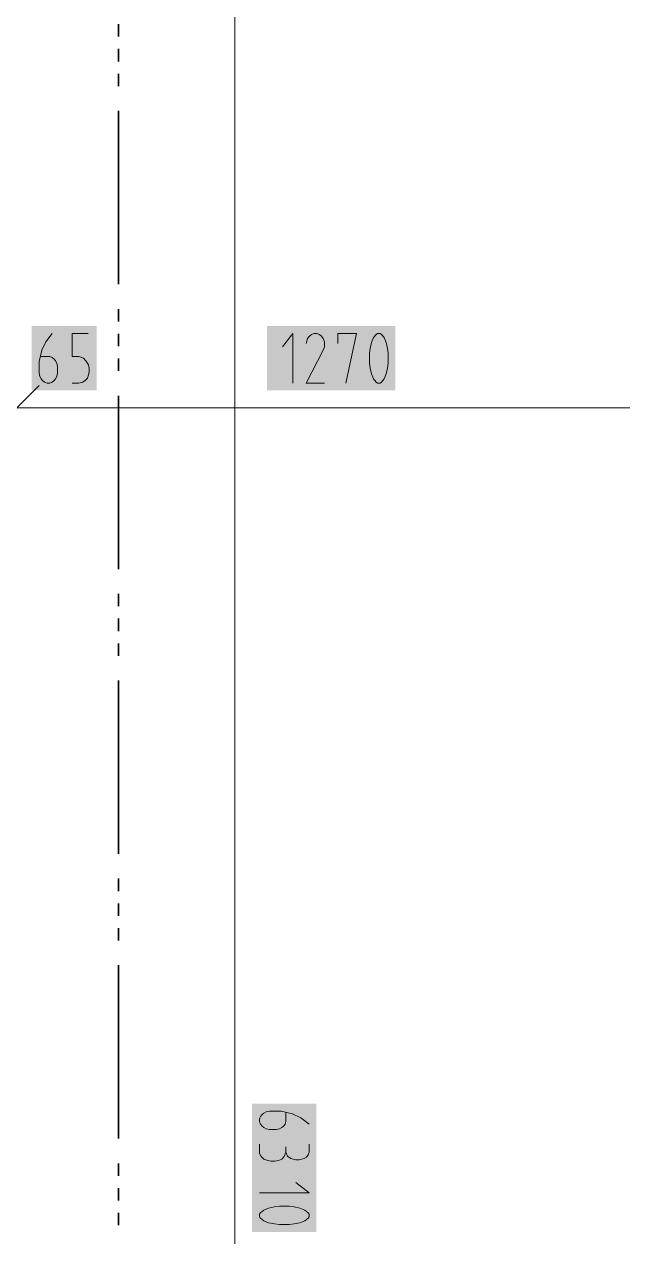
# Model space of a CAD drawing. Header units: millimetres. Extents: x 0 to 594, y 0 to 420.
# Drawn here: x 91.21 to 101.04, y 266.32 to 286.21 of the extents above; entities that cross this region are included whole.
import ezdxf

# ---------------------------------------------------------------- set-up
doc = ezdxf.new("R2010")
doc.units = ezdxf.units.MM
doc.header["$LTSCALE"] = 8
doc.layers.add('PDF_Koty delkove', color=7, linetype='Continuous')
doc.layers.add('PDF_Pozarni useky', color=3, linetype='Continuous')

msp = doc.modelspace()

# ---------------------------------------------------------------- linework, layer by layer
at = {"layer": 'PDF_Koty delkove', "lineweight": 18}
for points in [[(94.67, 295.887), (94.67, 293.084), (94.67, 241.808), (94.67, 224.578), (94.67, 224.05), (94.67, 222.791), (94.67, 213.852), (94.67, 212.186), (94.67, 211.495)], [(91.48, 280.756), (91.632, 280.756), (91.675, 280.742), (91.708, 280.715), (91.729, 280.687), (91.751, 280.648), (91.762, 280.593), (91.762, 280.485), (91.751, 280.431), (91.729, 280.39), (91.708, 280.363), (91.675, 280.336), (91.632, 280.322), (91.589, 280.322), (91.545, 280.336), (91.513, 280.363), (91.491, 280.39), (91.469, 280.431), (91.458, 280.485), (91.458, 280.674), (91.502, 280.864), (91.567, 280.999), (91.675, 281.134)], [(92.261, 281.134), (92.001, 281.134), (92.001, 280.756), (92.109, 280.756), (92.185, 280.728), (92.228, 280.687), (92.271, 280.62), (92.282, 280.566), (92.282, 280.512)], [(95.625, 280.322), (95.625, 281.134), (95.452, 280.918)], [(96.145, 280.322), (95.841, 280.322), (96.123, 280.864), (96.145, 280.918), (96.145, 280.999), (96.123, 281.053), (96.091, 281.094), (96.058, 281.121), (96.015, 281.134), (95.972, 281.134), (95.928, 281.121), (95.896, 281.094), (95.863, 281.053), (95.841, 280.973)], [(96.361, 280.973), (96.361, 281.134), (96.665, 281.134), (96.492, 280.322)], [(92.282, 280.512), (92.271, 280.457), (92.25, 280.404), (92.217, 280.363), (92.174, 280.336), (92.109, 280.322), (92.001, 280.322)], [(90.727, 279.55), (91.458, 280.281)], [(75.734, 279.915), (76.912, 279.915), (78.741, 279.915), (89.345, 279.915), (90.564, 279.915), (91.093, 279.915), (101.413, 279.915), (130.871, 279.915), (156.469, 279.915), (181.052, 279.915), (183.083, 279.915), (207.666, 279.915), (233.264, 279.915), (258.862, 279.915)], [(95.51, 268.356), (95.51, 268.204), (95.496, 268.16), (95.469, 268.128), (95.442, 268.107), (95.402, 268.085), (95.347, 268.074), (95.239, 268.074), (95.185, 268.085), (95.144, 268.107), (95.117, 268.128), (95.09, 268.16), (95.076, 268.204), (95.076, 268.247), (95.09, 268.29), (95.117, 268.323), (95.144, 268.344), (95.185, 268.367), (95.239, 268.378), (95.429, 268.378), (95.618, 268.334), (95.754, 268.269), (95.889, 268.16)], [(95.076, 267.835), (95.076, 267.684), (95.104, 267.63), (95.144, 267.586)], [(95.889, 267.835), (95.889, 267.705), (95.876, 267.662), (95.848, 267.619), (95.807, 267.597), (95.727, 267.575), (95.672, 267.575), (95.591, 267.597), (95.537, 267.64), (95.51, 267.705), (95.51, 267.792)], [(95.144, 267.586), (95.212, 267.565), (95.266, 267.554), (95.32, 267.554), (95.388, 267.565), (95.442, 267.586), (95.482, 267.63), (95.51, 267.705)], [(95.076, 267.034), (95.889, 267.034), (95.672, 267.207)]]:
    msp.add_lwpolyline(points, dxfattribs=at)
for points in [[(97.185, 280.648), (97.185, 280.81), (97.174, 280.891), (97.152, 280.986), (97.12, 281.067), (97.077, 281.121), (97.055, 281.134), (97.012, 281.134), (96.99, 281.121), (96.947, 281.067), (96.915, 280.986), (96.892, 280.891), (96.881, 280.81), (96.881, 280.648), (96.892, 280.566), (96.915, 280.471), (96.947, 280.39), (96.99, 280.336), (97.012, 280.322), (97.055, 280.322), (97.077, 280.336), (97.12, 280.39), (97.152, 280.471), (97.174, 280.566)], [(95.402, 266.514), (95.564, 266.514), (95.645, 266.525), (95.74, 266.546), (95.821, 266.579), (95.876, 266.622), (95.889, 266.644), (95.889, 266.687), (95.876, 266.709), (95.821, 266.752), (95.74, 266.784), (95.645, 266.806), (95.564, 266.817), (95.402, 266.817), (95.32, 266.806), (95.225, 266.784), (95.144, 266.752), (95.09, 266.709), (95.076, 266.687), (95.076, 266.644), (95.09, 266.622), (95.144, 266.579), (95.225, 266.546), (95.32, 266.525)]]:
    msp.add_lwpolyline(points, close=True, dxfattribs=at)
at = {"layer": 'PDF_Koty delkove', "color": 7, "lineweight": 18, "true_color": 0xffffff, "transparency": 33554559}
for points in [[(91.336, 280.2), (92.404, 280.2), (91.336, 281.256), (92.404, 281.256)], [(95.199, 280.2), (97.307, 280.2), (95.199, 281.256), (97.307, 281.256)]]:
    msp.add_solid(points, dxfattribs=at)
at = {"layer": 'PDF_Koty delkove', "color": 7, "lineweight": 25, "true_color": 0xffffff, "transparency": 33554559}
msp.add_solid([(94.954, 268.5), (94.954, 266.392), (96.01, 268.5), (96.01, 266.392)], dxfattribs=at)
at = {"layer": 'PDF_Pozarni useky', "lineweight": 35}
for points in [[(92.759, 286.209), (92.759, 286.006)], [(92.759, 285.803), (92.759, 285.6)], [(92.759, 285.396), (92.759, 285.193)], [(92.759, 284.787), (92.759, 281.943)], [(92.759, 281.536), (92.759, 281.333)], [(92.759, 281.13), (92.759, 280.927)], [(92.759, 280.724), (92.759, 280.521)], [(92.759, 280.114), (92.759, 277.27)], [(92.759, 276.864), (92.759, 276.661)], [(92.759, 276.457), (92.759, 276.254)], [(92.759, 276.051), (92.759, 275.848)], [(92.759, 275.442), (92.759, 272.597)], [(92.759, 272.191), (92.759, 271.988)], [(92.759, 271.785), (92.759, 271.582)], [(92.759, 271.378), (92.759, 271.175)], [(92.759, 270.769), (92.759, 267.925)], [(92.759, 267.518), (92.759, 267.315)], [(92.759, 267.112), (92.759, 266.909)], [(92.759, 266.706), (92.759, 266.503)]]:
    msp.add_lwpolyline(points, dxfattribs=at)

doc.saveas('drawing.dxf')
